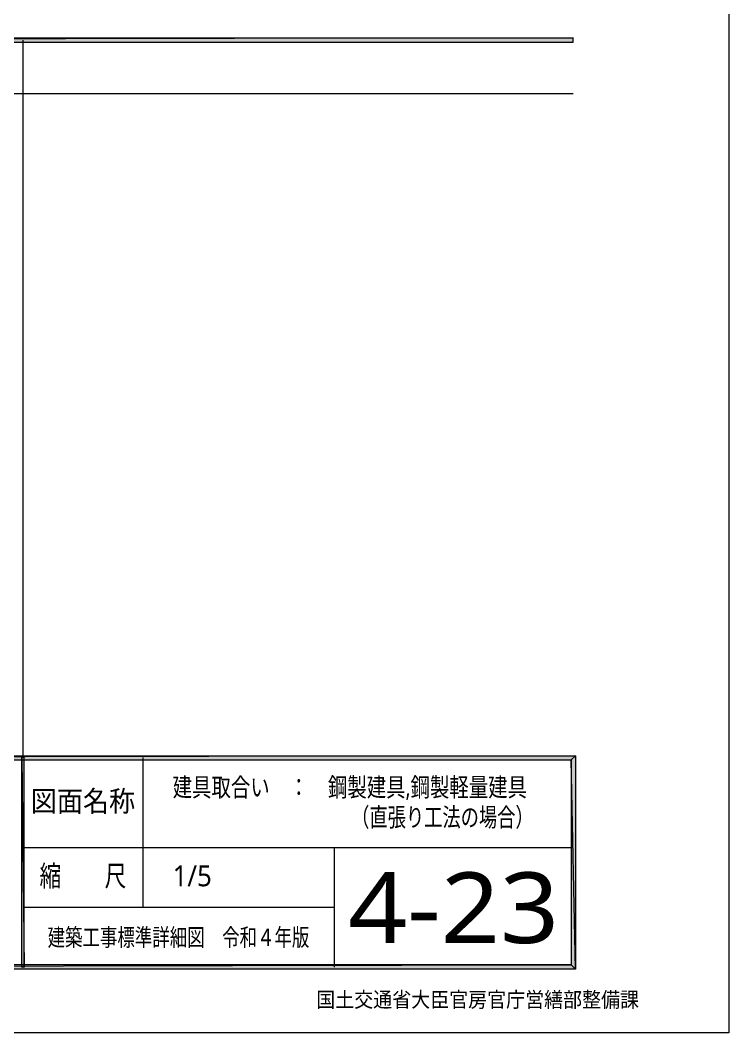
# Model space of a CAD drawing. Header units: millimetres. Extents: x 0 to 420, y 0 to 297.
# Drawn here: x 301.7 to 420.2, y 0 to 169.3 of the extents above; entities that cross this region are included whole.
import ezdxf
from ezdxf.enums import TextEntityAlignment as Align

# ---------------------------------------------------------------- set-up
doc = ezdxf.new("R2010")
doc.units = ezdxf.units.MM
doc.styles.add('kst32b', font='NotoSansJP-Variable.ttf')

msp = doc.modelspace()

# ---------------------------------------------------------------- hatches: boundary and pattern name
h = msp.add_hatch(color=7)
h.paths.add_polyline_path([(394.17, 165.63), (394.17, 166.33), (26.18, 165.63), (394.17, 165.63)])
h.paths.add_polyline_path([(394.17, 166.33), (26.18, 165.63), (26.18, 166.33), (394.17, 166.33)])
h = msp.add_hatch(color=7)
h.paths.add_polyline_path([(393.83, 11.35), (394.53, 10.65), (393.83, 45.64), (393.83, 11.35)])
h.paths.add_polyline_path([(394.53, 10.65), (393.83, 45.64), (394.53, 46.33), (394.53, 10.65)])
h.paths.add_polyline_path([(393.83, 45.64), (394.53, 46.33), (26.52, 45.64), (393.83, 45.64)])
h.paths.add_polyline_path([(394.53, 46.33), (26.52, 45.64), (25.82, 46.33), (394.53, 46.33)])
h.paths.add_polyline_path([(26.52, 45.64), (25.82, 46.33), (26.52, 11.35), (26.52, 45.64)])
h.paths.add_polyline_path([(25.82, 46.33), (26.52, 11.35), (25.82, 10.65), (25.82, 46.33)])
h.paths.add_polyline_path([(26.52, 11.35), (25.82, 10.65), (393.83, 11.35), (26.52, 11.35)])
h.paths.add_polyline_path([(25.82, 10.65), (393.83, 11.35), (394.53, 10.65), (25.82, 10.65)])
h = msp.add_hatch(color=7)
h.paths.add_polyline_path([(302.37, 46), (301.96, 46), (302.37, 10.99), (302.37, 46)])
h.paths.add_polyline_path([(301.96, 46), (302.37, 10.99), (301.96, 10.99), (301.96, 46)])

# ---------------------------------------------------------------- linework, layer by layer
at = {"lineweight": 13}
msp.add_lwpolyline([(0.19, 0), (0.19, 296.97), (420.16, 296.97), (420.16, 0)], close=True, dxfattribs=at)
at = {"lineweight": 0}
for points in [[(394.17, 165.63), (394.17, 166.33), (26.18, 165.63)], [(394.17, 166.33), (26.18, 165.63), (26.18, 166.33)], [(394.53, 46.33), (26.52, 45.64), (25.82, 46.33)], [(393.83, 45.64), (394.53, 46.33), (26.52, 45.64)], [(302.37, 46), (301.96, 46), (302.37, 10.99)], [(301.96, 46), (302.37, 10.99), (301.96, 10.99)], [(394.53, 10.65), (393.83, 45.64), (394.53, 46.33)], [(393.83, 11.35), (394.53, 10.65), (393.83, 45.64)], [(26.52, 11.35), (25.82, 10.65), (393.83, 11.35)], [(25.82, 10.65), (393.83, 11.35), (394.53, 10.65)]]:
    msp.add_lwpolyline(points, close=True, dxfattribs=at)
at = {"lineweight": 13}
for points in [[(302.18, 46), (302.18, 165.99)], [(394.17, 156.99), (26.18, 156.99)], [(322.18, 46), (322.18, 21)], [(302.18, 30.99), (394.17, 30.99)], [(354.16, 30.99), (354.16, 10.99)], [(302.18, 21), (354.16, 21)]]:
    msp.add_lwpolyline(points, dxfattribs=at)

# ---------------------------------------------------------------- texts
at = {"style": 'kst32b'}
for s, height, p, p2 in [('建具取合い\u3000：\u3000鋼製建具,鋼製軽量建具', 3.1219, (327.17, 39.5), (386.42, 39.5)), ('図面名称', 3.491, (303.45, 36.98), (320.9, 36.98)), ('（直張り工法の場合）', 3.122, (357.02, 34.48), (387.54, 34.48)), ('縮\u3000\u3000尺', 3.491, (304.91, 24.49), (319.43, 24.49)), ('1/5', 3.491, (327.17, 24.49), (333.72, 24.49)), ('4-23', 11.831, (356.51, 14.99), (391.8, 14.99)), ('建築工事標準詳細図\u3000令和４年版', 2.919, (306.26, 14.5), (350.04, 14.5)), ('国土交通省大臣官房官庁営繕部整備課', 2.54, (351.18, 4.27), (405.16, 4.27))]:
    msp.add_text(s, height=height, dxfattribs=at).set_placement(p, p2, align=Align.FIT)

doc.saveas('drawing.dxf')
